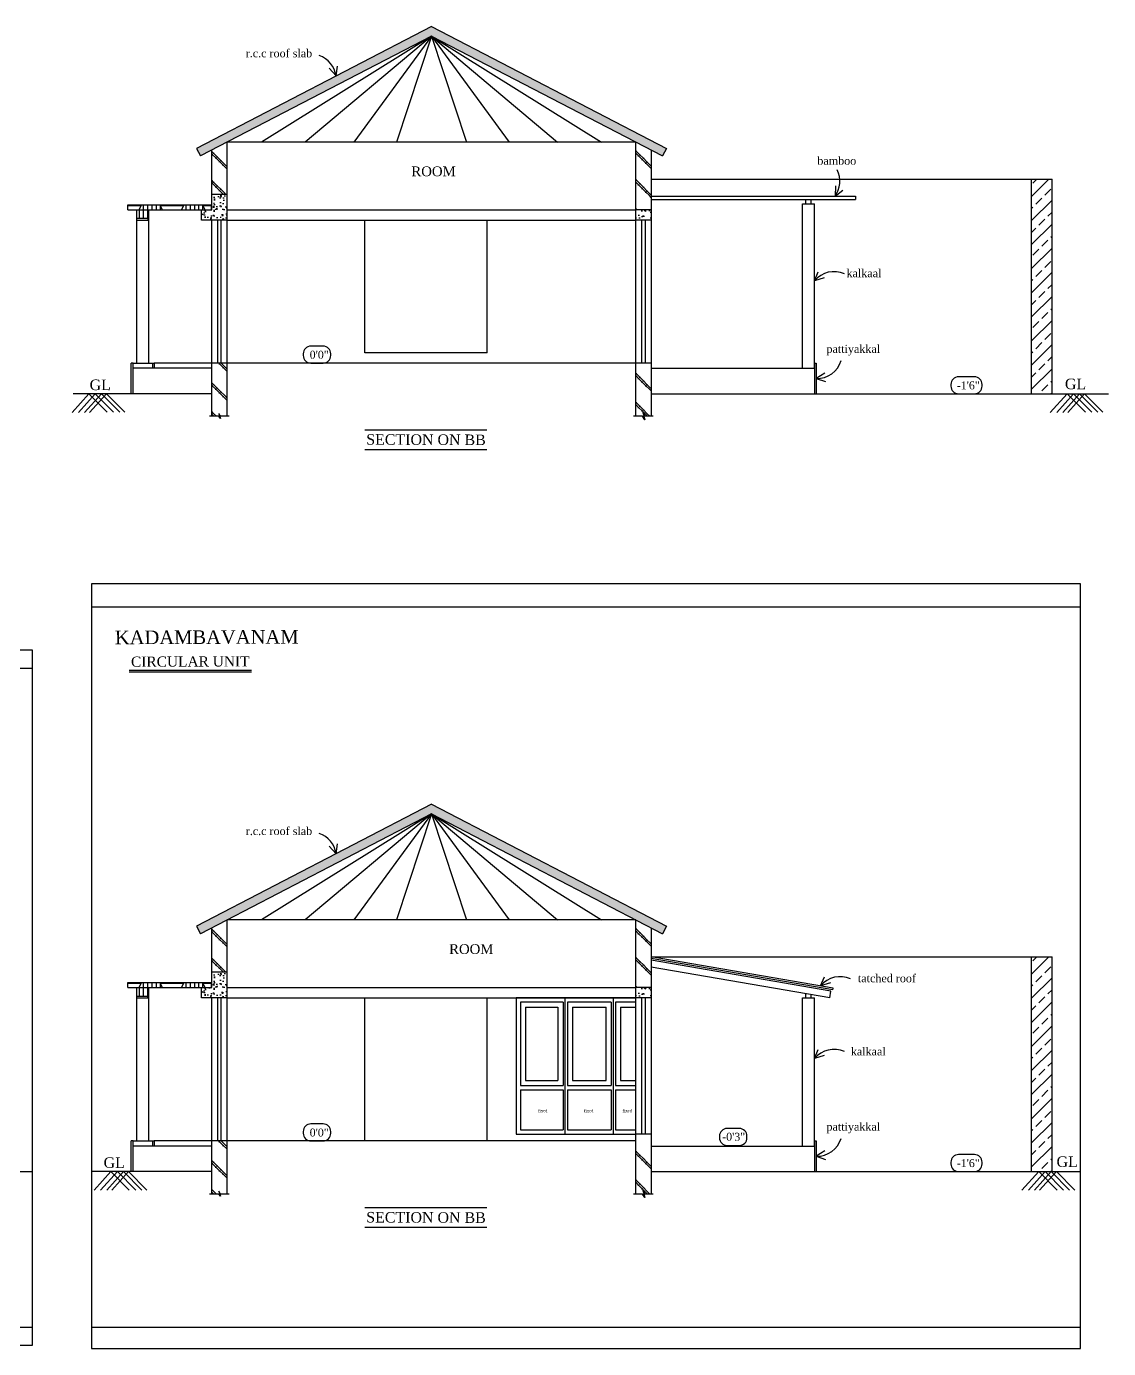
# Model space of a CAD drawing. Extents: x -87 to 3795, y -1857 to 1499.
# Drawn here: x 3102 to 3737, y 675 to 1451 of the extents above; entities that cross this region are included whole.
import ezdxf
from ezdxf.enums import TextEntityAlignment as Align

# ---------------------------------------------------------------- set-up
doc = ezdxf.new("R2010")
doc.units = 0
doc.header["$LTSCALE"] = 20
doc.header["$MEASUREMENT"] = 0
doc.layers.get('0').update_dxf_attribs({"linetype": 'CONTINUOUS'})
for name, color, linetype in [('border', 230, 'CONTINUOUS'), ('DETTEXT', 7, 'CONTINUOUS'), ('DOOR', 1, 'CONTINUOUS'), ('FRAME', 2, 'CONTINUOUS'), ('glass', 4, 'CONTINUOUS'), ('HATCH', 8, 'CONTINUOUS'), ('levels', 2, 'CONTINUOUS'), ('pergola', 7, 'CONTINUOUS'), ('SHUTTER', 7, 'CONTINUOUS'), ('text', 2, 'CONTINUOUS'), ('TEXTS', 2, 'CONTINUOUS'), ('wall', 13, 'CONTINUOUS')]:
    doc.layers.add(name, color=color, linetype=linetype)
doc.layers.add('correct', color=230, linetype='CONTINUOUS', plot=False)
doc.styles.add('STYLE1', font='times_2.ttf')
doc.styles.add('style5', font='times_2.ttf')
pattern_1 = [(135, (99372.579, 71477.108), (8.4852814, 8.4852814), [3, 0]), (135, (99373.286, 71477.815), (8.4852814, 8.4852814), [3, 0])]
pattern_2 = [(45, (17135.478, 8494.882), (-8.485281, 8.485281), [3, 0]), (45, (17134.771, 8495.589), (-8.485281, 8.485281), [3, 0])]
pattern_3 = [(135, (99372.579, 71933.629), (8.4852814, 8.4852814), [3, 0]), (135, (99373.286, 71934.336), (8.4852814, 8.4852814), [3, 0])]
pattern_4 = [(45, (17135.478, 8951.403), (-8.485281, 8.485281), [3, 0]), (45, (17134.771, 8952.11), (-8.485281, 8.485281), [3, 0])]

msp = doc.modelspace()

# ---------------------------------------------------------------- hatches: boundary and pattern name
at = {"layer": 'HATCH'}
h = msp.add_hatch(dxfattribs=at)
h.set_pattern_fill('AR-CONC', color=8, style=0)
h.set_pattern_definition([(130, (99544.937, 73675.377), (-7.17260183, -0.62752135), [0.75, -8.25]), (185, (99544.937, 73675.377), (1.38751334, 7.52192134), [0.6, -6.6]), (79.5486, (99544.339, 73675.325), (-5.7850938, 6.89439542), [0.6374019, -7.0114211]), (133.8158, (99544.937, 73677.377), (-10.6724105, -1.65519014), [1.125, -12.375]), (83.3644, (99544.047, 73677.239), (-9.3466271, 9.7411787), [0.9561029, -10.51713]), (188.8158, (99544.937, 73677.377), (-9.3466195, 9.741186), [0.9, -9.9]), (159, (99543.937, 73676.877), (-5.96907052, -4.0261889), [0.75, -8.25]), (214, (99543.937, 73676.877), (-2.4331533, 7.25150045), [0.6, -6.6]), (108.5486, (99543.439, 73676.5416), (-8.4022263, 3.22530497), [0.6374019, -7.0114211]), (142.5, (99544.9368, 73675.377), (-0.121598553, 3.32893854), [0, -6.52, 0, -6.7, 0, -6.625]), (172.5, (99544.9368, 73675.377), (-2.63069537, 3.94411712), [0, -3.82, 0, -6.37, 0, -2.525]), (212.5, (99547.1668, 73675.377), (-5.33822436, -0.22554872), [0, -2.5, 0, -7.8, 0, -10.35]), (222.5, (99548.1668, 73675.377), (-5.8318617, 1.00104982), [0, -3.25, 0, -5.18, 0, -7.35])])
h.paths.add_polyline_path([(3281.27, 1421.2), (3280.23, 1420.66), (3279.43, 1420.25), (3234.77, 1397.09), (3201.68, 1379.93), (3203.98, 1375.49), (3269.74, 1409.59), (3339.68, 1445.86), (3378.39, 1425.79), (3406.56, 1411.18), (3475.38, 1375.49), (3477.68, 1379.93), (3409.47, 1415.3), (3381.12, 1430), (3339.68, 1451.49)])
h = msp.add_hatch(dxfattribs=at)
h.set_pattern_fill('BRICK HATCH', color=8, angle=45, style=0)
h.set_pattern_definition(pattern_3)
h.paths.add_polyline_path([(3210.68, 1352.86), (3219.68, 1352.86), (3219.68, 1383.63), (3210.68, 1378.97)])
h = msp.add_hatch(dxfattribs=at)
h.set_pattern_fill('BRICK HATCH', color=8, angle=45, style=0)
h.set_pattern_definition([(135, (99372.579, 71979.403), (8.4852814, 8.4852814), [3, 0]), (135, (99373.286, 71980.11), (8.4852814, 8.4852814), [3, 0])])
h.paths.add_polyline_path([(3459.68, 1343.86), (3468.68, 1343.86), (3468.68, 1378.97), (3459.68, 1383.63)])
h = msp.add_hatch(dxfattribs=at)
h.set_pattern_fill('ANSI33', color=256, scale=40, style=0)
h.set_pattern_definition([(45, (-94255.503, 73675.377), (-7.0710678, 7.0710678), []), (45, (-94248.432, 73675.377), (-7.0710678, 7.0710678), [5, -2.5])])
h.paths.add_polyline_path([(3704.18, 1361.86), (3692.18, 1361.86), (3692.18, 1235.86), (3704.18, 1235.86)])
h = msp.add_hatch(dxfattribs=at)
h.set_pattern_fill('AR-CONC', color=8, style=0)
h.set_pattern_definition([(50, (-93517.104, 73675.377), (7.17260183, -0.62752135), [0.75, -8.25]), (355, (-93517.104, 73675.377), (-1.38751334, 7.52192134), [0.6, -6.6]), (100.4514, (-93516.506, 73675.325), (5.7850938, 6.89439542), [0.6374019, -7.0114211]), (46.1842, (-93517.104, 73677.377), (10.6724105, -1.65519014), [1.125, -12.375]), (96.6356, (-93516.215, 73677.239), (9.3466271, 9.7411787), [0.9561029, -10.51713]), (351.1842, (-93517.104, 73677.377), (9.3466195, 9.741186), [0.9, -9.9]), (21, (-93516.104, 73676.877), (5.96907052, -4.0261889), [0.75, -8.25]), (326, (-93516.104, 73676.877), (2.4331533, 7.25150045), [0.6, -6.6]), (71.4514, (-93515.6066, 73676.5416), (8.4022263, 3.22530497), [0.6374019, -7.0114211]), (37.5, (-93517.104, 73675.377), (0.121598553, 3.32893854), [0, -6.52, 0, -6.7, 0, -6.625]), (7.5, (-93517.104, 73675.377), (2.63069537, 3.94411712), [0, -3.82, 0, -6.37, 0, -2.525]), (327.5, (-93519.334, 73675.377), (5.33822436, -0.22554872), [0, -2.5, 0, -7.8, 0, -10.35]), (317.5, (-93520.334, 73675.377), (5.8318617, 1.00104982), [0, -3.25, 0, -5.18, 0, -7.35])])
h.paths.add_polyline_path([(3219.68, 1352.86), (3210.68, 1352.86), (3210.68, 1343.86), (3204.68, 1343.86), (3204.68, 1337.86), (3210.68, 1337.86), (3219.68, 1337.86)])
h = msp.add_hatch(dxfattribs=at)
h.set_pattern_fill('STONE01', color=256, scale=5, style=0)
h.set_pattern_definition([(270, (17102.978, 8976.403), (25, -5e-15), [12.5, -12.5]), (270, (17100.478, 8976.403), (25, -5e-15), [12.5, -12.5]), (270, (17097.978, 8976.403), (25, -5e-15), [12.5, -12.5]), (0, (17090.478, 8973.903), (0, 25), [5, -20]), (0, (17090.478, 8971.403), (0, 25), [3.75, -21.25]), (0, (17090.478, 8968.903), (0, 25), [2.5, -22.5]), (0, (17090.478, 8966.403), (0, 25), [1.25, -23.75]), (0, (17104.228, 8973.903), (0, 25), [11.25, -13.75]), (0, (17105.478, 8971.403), (0, 25), [10, -15]), (0, (17106.728, 8968.903), (0, 25), [8.75, -16.25]), (0, (17107.978, 8966.403), (0, 25), [7.5, -17.5]), (116.56505, (17134.228, 8963.903), (5e-07, 25.000023), [13.9754, -41.92625]), (116.56505, (17109.228, 8963.903), (5e-07, 25.000023), [13.9754, -41.92625]), (63.43495, (17115.478, 8963.903), (-5e-07, 25.000023), [13.9754, -41.92625]), (63.43495, (17090.478, 8963.903), (-5e-07, 25.000023), [13.9754, -41.92625]), (270, (17095.478, 8973.903), (25, -5e-15), [12.5, -12.5]), (270, (17092.978, 8968.903), (25, -5e-15), [12.5, -12.5]), (90, (17105.478, 8958.903), (-25, 2e-15), [12.5, -12.5]), (90, (17107.978, 8953.903), (-25, 2e-15), [12.5, -12.5]), (90, (17110.478, 8951.403), (-25, 2e-15), [12.5, -12.5]), (90, (17112.978, 8951.403), (-25, 2e-15), [12.5, -12.5]), (90, (17115.478, 8951.403), (-25, 2e-15), [12.5, -12.5]), (180, (17115.478, 8976.403), (-3e-15, -25), []), (0, (17091.728, 8953.903), (0, 25), [16.25, -8.75]), (180, (17106.728, 8956.403), (3e-15, 25), [13.75, -11.25]), (0, (17094.228, 8958.903), (0, 25), [11.25, -13.75]), (0, (17095.478, 8961.403), (0, 25), [8.75, -16.25]), (116.56505, (17134.228, 8951.403), (5e-07, 25.000023), [13.9754, -41.92625]), (116.56505, (17109.228, 8951.403), (5e-07, 25.000023), [13.9754, -41.92625]), (63.43495, (17115.478, 8951.403), (-5e-07, 25.000023), [13.9754, -41.92625]), (63.43495, (17090.478, 8951.403), (-5e-07, 25.000023), [13.9754, -41.92625]), (0, (17090.478, 8963.903), (0, 25), []), (0, (17096.728, 8963.903), (0, 25), [6.25, -18.75])])
h.paths.add_polyline_path([(3161.43, 1346.86), (3161.43, 1343.86), (3210.48, 1343.86), (3210.48, 1346.86)])
h = msp.add_hatch(dxfattribs=at)
h.set_pattern_fill('STONE01', color=256, scale=5, style=0)
h.set_pattern_definition([(270, (17147.978, 8976.403), (25, -5e-15), [12.5, -12.5]), (270, (17145.478, 8976.403), (25, -5e-15), [12.5, -12.5]), (270, (17142.978, 8976.403), (25, -5e-15), [12.5, -12.5]), (0, (17135.478, 8973.903), (0, 25), [5, -20]), (0, (17135.478, 8971.403), (0, 25), [3.75, -21.25]), (0, (17135.478, 8968.903), (0, 25), [2.5, -22.5]), (0, (17135.478, 8966.403), (0, 25), [1.25, -23.75]), (0, (17149.228, 8973.903), (0, 25), [11.25, -13.75]), (0, (17150.478, 8971.403), (0, 25), [10, -15]), (0, (17151.728, 8968.903), (0, 25), [8.75, -16.25]), (0, (17152.978, 8966.403), (0, 25), [7.5, -17.5]), (116.56505, (17179.228, 8963.903), (5e-07, 25.000023), [13.9754, -41.92625]), (116.56505, (17154.228, 8963.903), (5e-07, 25.000023), [13.9754, -41.92625]), (63.43495, (17160.478, 8963.903), (-5e-07, 25.000023), [13.9754, -41.92625]), (63.43495, (17135.478, 8963.903), (-5e-07, 25.000023), [13.9754, -41.92625]), (270, (17140.478, 8973.903), (25, -5e-15), [12.5, -12.5]), (270, (17137.978, 8968.903), (25, -5e-15), [12.5, -12.5]), (90, (17150.478, 8958.903), (-25, 2e-15), [12.5, -12.5]), (90, (17152.978, 8953.903), (-25, 2e-15), [12.5, -12.5]), (90, (17155.478, 8951.403), (-25, 2e-15), [12.5, -12.5]), (90, (17157.978, 8951.403), (-25, 2e-15), [12.5, -12.5]), (90, (17160.478, 8951.403), (-25, 2e-15), [12.5, -12.5]), (180, (17160.478, 8976.403), (-3e-15, -25), []), (0, (17136.728, 8953.903), (0, 25), [16.25, -8.75]), (180, (17151.728, 8956.403), (3e-15, 25), [13.75, -11.25]), (0, (17139.228, 8958.903), (0, 25), [11.25, -13.75]), (0, (17140.478, 8961.403), (0, 25), [8.75, -16.25]), (116.56505, (17179.228, 8951.403), (5e-07, 25.000023), [13.9754, -41.92625]), (116.56505, (17154.228, 8951.403), (5e-07, 25.000023), [13.9754, -41.92625]), (63.43495, (17160.478, 8951.403), (-5e-07, 25.000023), [13.9754, -41.92625]), (63.43495, (17135.478, 8951.403), (-5e-07, 25.000023), [13.9754, -41.92625]), (0, (17135.478, 8963.903), (0, 25), []), (0, (17141.728, 8963.903), (0, 25), [6.25, -18.75])])
h.paths.add_polyline_path([(3166.68, 1337.86), (3173.68, 1337.86), (3173.68, 1343.86), (3166.68, 1343.86)])
h = msp.add_hatch(dxfattribs=at)
h.set_pattern_fill('BRICK HATCH', color=256, angle=45, style=0)
h.set_pattern_definition(pattern_4)
h.paths.add_polyline_path([(3173.68, 1343.86), (3167.68, 1343.86), (3167.68, 1337.86), (3173.68, 1337.86)])
h = msp.add_hatch(dxfattribs=at)
h.set_pattern_fill('BRICK HATCH', color=256, angle=45, style=0)
h.set_pattern_definition(pattern_4)
h.paths.add_polyline_path([(3173.68, 1337.86), (3173.68, 1343.86), (3167.68, 1343.86), (3167.68, 1337.86)])
h = msp.add_hatch(dxfattribs=at)
h.set_pattern_fill('BRICK HATCH', color=256, angle=45, style=0)
h.set_pattern_definition(pattern_4)
h.paths.add_polyline_path([(3173.68, 1337.86), (3173.68, 1343.86), (3167.68, 1343.86), (3167.68, 1337.86)])
h = msp.add_hatch(dxfattribs=at)
h.set_pattern_fill('AR-CONC', color=256, style=0)
h.set_pattern_definition([(130, (24760.718, 5922.7723), (-7.1726018, -0.6275213), [0.75, -8.25]), (185, (24760.718, 5922.772), (1.3875133, 7.5219213), [0.6, -6.6]), (79.5486, (24760.1204, 5922.72), (-5.7850938, 6.8943954), [0.637402, -7.011421]), (133.8158, (24760.718, 5924.772), (-10.6724105, -1.65519), [1.125, -12.375]), (83.3644, (24759.829, 5924.634), (-9.346627, 9.7411787), [0.956103, -10.51713]), (188.8158, (24760.718, 5924.772), (-9.3466195, 9.741186), [0.9, -9.9]), (159, (24759.718, 5924.2723), (-5.9690705, -4.0261889), [0.75, -8.25]), (214, (24759.718, 5924.272), (-2.4331533, 7.2515005), [0.6, -6.6]), (108.5486, (24759.221, 5923.937), (-8.4022263, 3.225305), [0.637402, -7.011421]), (142.5, (24760.718, 5922.7723), (-0.12159855, 3.32893854), [0, -6.52, 0, -6.7, 0, -6.625]), (172.5, (24760.718, 5922.7723), (-2.6306954, 3.9441171), [0, -3.82, 0, -6.37, 0, -2.525]), (212.5, (24762.948, 5922.7723), (-5.33822436, -0.22554872), [0, -2.5, 0, -7.8, 0, -10.35]), (222.5, (24763.948, 5922.7723), (-5.8318617, 1.0010498), [0, -3.25, 0, -5.18, 0, -7.35])])
h.paths.add_polyline_path([(3459.68, 1343.86), (3468.68, 1343.86), (3468.68, 1337.86), (3459.68, 1337.86)])
h = msp.add_hatch(dxfattribs=at)
h.set_pattern_fill('BRICK HATCH', color=8, angle=45, style=0)
h.set_pattern_definition(pattern_3)
h.paths.add_polyline_path([(3219.68, 1253.86), (3210.68, 1253.86), (3210.68, 1222.69), (3214.86, 1222.69), (3215.35, 1222.69), (3214.85, 1224.29), (3215.81, 1222.7), (3219.68, 1222.7)])
h = msp.add_hatch(dxfattribs=at)
h.set_pattern_fill('BRICK HATCH', color=8, angle=45, style=0)
h.set_pattern_definition(pattern_3)
h.paths.add_polyline_path([(3468.68, 1253.86), (3459.68, 1253.86), (3459.68, 1222.69), (3463.72, 1222.69), (3464.99, 1220.65), (3463.85, 1224.99), (3465.15, 1222.7), (3468.68, 1222.7)])
h = msp.add_hatch(dxfattribs=at)
h.set_pattern_fill('AR-CONC', color=8, style=0)
h.set_pattern_definition([(130, (99544.937, 73218.856), (-7.17260183, -0.62752135), [0.75, -8.25]), (185, (99544.937, 73218.856), (1.38751334, 7.52192134), [0.6, -6.6]), (79.5486, (99544.339, 73218.804), (-5.7850938, 6.89439542), [0.6374019, -7.0114211]), (133.8158, (99544.937, 73220.856), (-10.6724105, -1.65519014), [1.125, -12.375]), (83.3644, (99544.047, 73220.718), (-9.3466271, 9.7411787), [0.9561029, -10.51713]), (188.8158, (99544.937, 73220.856), (-9.3466195, 9.741186), [0.9, -9.9]), (159, (99543.937, 73220.356), (-5.96907052, -4.0261889), [0.75, -8.25]), (214, (99543.937, 73220.356), (-2.4331533, 7.25150045), [0.6, -6.6]), (108.5486, (99543.439, 73220.0206), (-8.4022263, 3.22530497), [0.6374019, -7.0114211]), (142.5, (99544.9368, 73218.856), (-0.121598553, 3.32893854), [0, -6.52, 0, -6.7, 0, -6.625]), (172.5, (99544.9368, 73218.856), (-2.63069537, 3.94411712), [0, -3.82, 0, -6.37, 0, -2.525]), (212.5, (99547.1668, 73218.856), (-5.33822436, -0.22554872), [0, -2.5, 0, -7.8, 0, -10.35]), (222.5, (99548.1668, 73218.856), (-5.8318617, 1.00104982), [0, -3.25, 0, -5.18, 0, -7.35])])
h.paths.add_polyline_path([(3281.27, 964.68), (3280.23, 964.14), (3279.43, 963.73), (3234.77, 940.57), (3201.68, 923.41), (3203.98, 918.97), (3269.74, 953.07), (3339.68, 989.34), (3378.39, 969.27), (3406.56, 954.66), (3475.38, 918.97), (3477.68, 923.41), (3409.47, 958.78), (3381.12, 973.48), (3339.68, 994.97)])
h = msp.add_hatch(dxfattribs=at)
h.set_pattern_fill('BRICK HATCH', color=8, angle=45, style=0)
h.set_pattern_definition(pattern_1)
h.paths.add_polyline_path([(3210.68, 896.34), (3219.68, 896.34), (3219.68, 927.11), (3210.68, 922.44)])
h = msp.add_hatch(dxfattribs=at)
h.set_pattern_fill('BRICK HATCH', color=8, angle=45, style=0)
h.set_pattern_definition([(135, (99372.579, 71522.882), (8.4852814, 8.4852814), [3, 0]), (135, (99373.286, 71523.589), (8.4852814, 8.4852814), [3, 0])])
h.paths.add_polyline_path([(3459.68, 887.34), (3468.68, 887.34), (3468.68, 922.44), (3459.68, 927.11)])
h = msp.add_hatch(dxfattribs=at)
h.set_pattern_fill('ANSI33', color=256, scale=40, style=0)
h.set_pattern_definition([(45, (-94255.503, 73218.856), (-7.0710678, 7.0710678), []), (45, (-94248.432, 73218.856), (-7.0710678, 7.0710678), [5, -2.5])])
h.paths.add_polyline_path([(3704.18, 905.34), (3692.18, 905.34), (3692.18, 779.34), (3704.18, 779.34)])
h = msp.add_hatch(dxfattribs=at)
h.set_pattern_fill('AR-CONC', color=8, style=0)
h.set_pattern_definition([(50, (-93517.104, 73218.856), (7.17260183, -0.62752135), [0.75, -8.25]), (355, (-93517.104, 73218.856), (-1.38751334, 7.52192134), [0.6, -6.6]), (100.4514, (-93516.506, 73218.804), (5.7850938, 6.89439542), [0.6374019, -7.0114211]), (46.1842, (-93517.104, 73220.856), (10.6724105, -1.65519014), [1.125, -12.375]), (96.6356, (-93516.215, 73220.718), (9.3466271, 9.7411787), [0.9561029, -10.51713]), (351.1842, (-93517.104, 73220.856), (9.3466195, 9.741186), [0.9, -9.9]), (21, (-93516.104, 73220.356), (5.96907052, -4.0261889), [0.75, -8.25]), (326, (-93516.104, 73220.356), (2.4331533, 7.25150045), [0.6, -6.6]), (71.4514, (-93515.6066, 73220.0206), (8.4022263, 3.22530497), [0.6374019, -7.0114211]), (37.5, (-93517.104, 73218.856), (0.121598553, 3.32893854), [0, -6.52, 0, -6.7, 0, -6.625]), (7.5, (-93517.104, 73218.856), (2.63069537, 3.94411712), [0, -3.82, 0, -6.37, 0, -2.525]), (327.5, (-93519.334, 73218.856), (5.33822436, -0.22554872), [0, -2.5, 0, -7.8, 0, -10.35]), (317.5, (-93520.334, 73218.856), (5.8318617, 1.00104982), [0, -3.25, 0, -5.18, 0, -7.35])])
h.paths.add_polyline_path([(3219.68, 896.34), (3210.68, 896.34), (3210.68, 887.34), (3204.68, 887.34), (3204.68, 881.34), (3210.68, 881.34), (3219.68, 881.34)])
h = msp.add_hatch(dxfattribs=at)
h.set_pattern_fill('STONE01', color=256, scale=5, style=0)
h.set_pattern_definition([(270, (17102.978, 8519.882), (25, -5e-15), [12.5, -12.5]), (270, (17100.478, 8519.882), (25, -5e-15), [12.5, -12.5]), (270, (17097.978, 8519.882), (25, -5e-15), [12.5, -12.5]), (0, (17090.478, 8517.382), (0, 25), [5, -20]), (0, (17090.478, 8514.882), (0, 25), [3.75, -21.25]), (0, (17090.478, 8512.382), (0, 25), [2.5, -22.5]), (0, (17090.478, 8509.882), (0, 25), [1.25, -23.75]), (0, (17104.228, 8517.382), (0, 25), [11.25, -13.75]), (0, (17105.478, 8514.882), (0, 25), [10, -15]), (0, (17106.728, 8512.382), (0, 25), [8.75, -16.25]), (0, (17107.978, 8509.882), (0, 25), [7.5, -17.5]), (116.56505, (17134.228, 8507.382), (5e-07, 25.000023), [13.9754, -41.92625]), (116.56505, (17109.228, 8507.382), (5e-07, 25.000023), [13.9754, -41.92625]), (63.43495, (17115.478, 8507.382), (-5e-07, 25.000023), [13.9754, -41.92625]), (63.43495, (17090.478, 8507.382), (-5e-07, 25.000023), [13.9754, -41.92625]), (270, (17095.478, 8517.382), (25, -5e-15), [12.5, -12.5]), (270, (17092.978, 8512.382), (25, -5e-15), [12.5, -12.5]), (90, (17105.478, 8502.382), (-25, 2e-15), [12.5, -12.5]), (90, (17107.978, 8497.382), (-25, 2e-15), [12.5, -12.5]), (90, (17110.478, 8494.882), (-25, 2e-15), [12.5, -12.5]), (90, (17112.978, 8494.882), (-25, 2e-15), [12.5, -12.5]), (90, (17115.478, 8494.882), (-25, 2e-15), [12.5, -12.5]), (180, (17115.478, 8519.882), (-3e-15, -25), []), (0, (17091.728, 8497.382), (0, 25), [16.25, -8.75]), (180, (17106.728, 8499.882), (3e-15, 25), [13.75, -11.25]), (0, (17094.228, 8502.382), (0, 25), [11.25, -13.75]), (0, (17095.478, 8504.882), (0, 25), [8.75, -16.25]), (116.56505, (17134.228, 8494.882), (5e-07, 25.000023), [13.9754, -41.92625]), (116.56505, (17109.228, 8494.882), (5e-07, 25.000023), [13.9754, -41.92625]), (63.43495, (17115.478, 8494.882), (-5e-07, 25.000023), [13.9754, -41.92625]), (63.43495, (17090.478, 8494.882), (-5e-07, 25.000023), [13.9754, -41.92625]), (0, (17090.478, 8507.382), (0, 25), []), (0, (17096.728, 8507.382), (0, 25), [6.25, -18.75])])
h.paths.add_polyline_path([(3161.43, 890.34), (3161.43, 887.34), (3210.48, 887.34), (3210.48, 890.34)])
h = msp.add_hatch(dxfattribs=at)
h.set_pattern_fill('STONE01', color=256, scale=5, style=0)
h.set_pattern_definition([(270, (17147.978, 8519.882), (25, -5e-15), [12.5, -12.5]), (270, (17145.478, 8519.882), (25, -5e-15), [12.5, -12.5]), (270, (17142.978, 8519.882), (25, -5e-15), [12.5, -12.5]), (0, (17135.478, 8517.382), (0, 25), [5, -20]), (0, (17135.478, 8514.882), (0, 25), [3.75, -21.25]), (0, (17135.478, 8512.382), (0, 25), [2.5, -22.5]), (0, (17135.478, 8509.882), (0, 25), [1.25, -23.75]), (0, (17149.228, 8517.382), (0, 25), [11.25, -13.75]), (0, (17150.478, 8514.882), (0, 25), [10, -15]), (0, (17151.728, 8512.382), (0, 25), [8.75, -16.25]), (0, (17152.978, 8509.882), (0, 25), [7.5, -17.5]), (116.56505, (17179.228, 8507.382), (5e-07, 25.000023), [13.9754, -41.92625]), (116.56505, (17154.228, 8507.382), (5e-07, 25.000023), [13.9754, -41.92625]), (63.43495, (17160.478, 8507.382), (-5e-07, 25.000023), [13.9754, -41.92625]), (63.43495, (17135.478, 8507.382), (-5e-07, 25.000023), [13.9754, -41.92625]), (270, (17140.478, 8517.382), (25, -5e-15), [12.5, -12.5]), (270, (17137.978, 8512.382), (25, -5e-15), [12.5, -12.5]), (90, (17150.478, 8502.382), (-25, 2e-15), [12.5, -12.5]), (90, (17152.978, 8497.382), (-25, 2e-15), [12.5, -12.5]), (90, (17155.478, 8494.882), (-25, 2e-15), [12.5, -12.5]), (90, (17157.978, 8494.882), (-25, 2e-15), [12.5, -12.5]), (90, (17160.478, 8494.882), (-25, 2e-15), [12.5, -12.5]), (180, (17160.478, 8519.882), (-3e-15, -25), []), (0, (17136.728, 8497.382), (0, 25), [16.25, -8.75]), (180, (17151.728, 8499.882), (3e-15, 25), [13.75, -11.25]), (0, (17139.228, 8502.382), (0, 25), [11.25, -13.75]), (0, (17140.478, 8504.882), (0, 25), [8.75, -16.25]), (116.56505, (17179.228, 8494.882), (5e-07, 25.000023), [13.9754, -41.92625]), (116.56505, (17154.228, 8494.882), (5e-07, 25.000023), [13.9754, -41.92625]), (63.43495, (17160.478, 8494.882), (-5e-07, 25.000023), [13.9754, -41.92625]), (63.43495, (17135.478, 8494.882), (-5e-07, 25.000023), [13.9754, -41.92625]), (0, (17135.478, 8507.382), (0, 25), []), (0, (17141.728, 8507.382), (0, 25), [6.25, -18.75])])
h.paths.add_polyline_path([(3166.68, 881.34), (3173.68, 881.34), (3173.68, 887.34), (3166.68, 887.34)])
h = msp.add_hatch(dxfattribs=at)
h.set_pattern_fill('BRICK HATCH', color=256, angle=45, style=0)
h.set_pattern_definition(pattern_2)
h.paths.add_polyline_path([(3173.68, 887.34), (3167.68, 887.34), (3167.68, 881.34), (3173.68, 881.34)])
h = msp.add_hatch(dxfattribs=at)
h.set_pattern_fill('BRICK HATCH', color=256, angle=45, style=0)
h.set_pattern_definition(pattern_2)
h.paths.add_polyline_path([(3173.68, 881.34), (3173.68, 887.34), (3167.68, 887.34), (3167.68, 881.34)])
h = msp.add_hatch(dxfattribs=at)
h.set_pattern_fill('BRICK HATCH', color=256, angle=45, style=0)
h.set_pattern_definition(pattern_2)
h.paths.add_polyline_path([(3173.68, 881.34), (3173.68, 887.34), (3167.68, 887.34), (3167.68, 881.34)])
h = msp.add_hatch(dxfattribs=at)
h.set_pattern_fill('AR-CONC', color=256, style=0)
h.set_pattern_definition([(130, (24760.718, 5466.251), (-7.1726018, -0.6275213), [0.75, -8.25]), (185, (24760.718, 5466.251), (1.3875133, 7.5219213), [0.6, -6.6]), (79.5486, (24760.1204, 5466.199), (-5.7850938, 6.8943954), [0.637402, -7.011421]), (133.8158, (24760.718, 5468.251), (-10.6724105, -1.65519), [1.125, -12.375]), (83.3644, (24759.829, 5468.113), (-9.346627, 9.7411787), [0.956103, -10.51713]), (188.8158, (24760.718, 5468.251), (-9.3466195, 9.741186), [0.9, -9.9]), (159, (24759.718, 5467.751), (-5.9690705, -4.0261889), [0.75, -8.25]), (214, (24759.718, 5467.751), (-2.4331533, 7.2515005), [0.6, -6.6]), (108.5486, (24759.221, 5467.416), (-8.4022263, 3.225305), [0.637402, -7.011421]), (142.5, (24760.718, 5466.2513), (-0.12159855, 3.32893854), [0, -6.52, 0, -6.7, 0, -6.625]), (172.5, (24760.718, 5466.2513), (-2.6306954, 3.9441171), [0, -3.82, 0, -6.37, 0, -2.525]), (212.5, (24762.948, 5466.2513), (-5.33822436, -0.22554872), [0, -2.5, 0, -7.8, 0, -10.35]), (222.5, (24763.948, 5466.2513), (-5.8318617, 1.0010498), [0, -3.25, 0, -5.18, 0, -7.35])])
h.paths.add_polyline_path([(3459.68, 887.34), (3468.68, 887.34), (3468.68, 881.34), (3459.68, 881.34)])
h = msp.add_hatch(dxfattribs=at)
h.set_pattern_fill('BRICK HATCH', color=8, angle=45, style=0)
h.set_pattern_definition(pattern_1)
h.paths.add_polyline_path([(3219.68, 797.34), (3210.68, 797.34), (3210.68, 766.17), (3214.86, 766.17), (3215.35, 766.17), (3214.85, 767.77), (3215.81, 766.18), (3219.68, 766.18)])
h = msp.add_hatch(dxfattribs=at)
h.set_pattern_fill('BRICK HATCH', color=8, angle=45, style=0)
h.set_pattern_definition(pattern_1)
h.paths.add_polyline_path([(3468.68, 797.34), (3459.68, 797.34), (3459.68, 766.17), (3463.72, 766.17), (3464.99, 764.13), (3463.85, 768.47), (3465.15, 766.18), (3468.68, 766.18)])

# ---------------------------------------------------------------- linework, layer by layer
at = {"color": 8}
for p, q in [((3339.68, 1445.86), (3239.85, 1383.63)), ((3339.68, 1445.86), (3265.53, 1383.63)), ((3339.68, 1445.86), (3294.05, 1383.63)), ((3339.68, 1445.86), (3319.15, 1383.63)), ((3339.68, 1445.86), (3439.51, 1383.63)), ((3339.68, 1445.86), (3413.83, 1383.63)), ((3339.68, 1445.86), (3385.31, 1383.63)), ((3339.68, 1445.86), (3360.21, 1383.63)), ((3339.68, 989.34), (3239.85, 927.11)), ((3339.68, 989.34), (3265.53, 927.11)), ((3339.68, 989.34), (3294.05, 927.11)), ((3339.68, 989.34), (3319.15, 927.11)), ((3339.68, 989.34), (3439.51, 927.11)), ((3339.68, 989.34), (3413.83, 927.11)), ((3339.68, 989.34), (3385.31, 927.11)), ((3339.68, 989.34), (3360.21, 927.11))]:
    msp.add_line(p, q, dxfattribs=at)
for p, q in [((3459.68, 1383.63), (3219.68, 1383.63)), ((3468.68, 1361.86), (3692.18, 1361.86)), ((3161.43, 1343.86), (3161.43, 1346.86)), ((3161.43, 1346.86), (3210.48, 1346.86)), ((3161.43, 1343.86), (3210.48, 1343.86)), ((3166.68, 1253.86), (3166.68, 1343.86)), ((3173.68, 1253.86), (3173.68, 1343.86)), ((3210.48, 1343.86), (3210.48, 1346.86)), ((3219.68, 1343.86), (3459.68, 1343.86)), ((3557.68, 1250.86), (3557.68, 1347.46)), ((3557.68, 1347.46), (3564.68, 1347.46)), ((3559.68, 1347.46), (3559.68, 1349.86)), ((3562.68, 1347.46), (3562.68, 1349.86)), ((3564.68, 1250.86), (3564.68, 1347.46)), ((3166.68, 1337.86), (3173.68, 1337.86)), ((3219.68, 1337.86), (3459.68, 1337.86)), ((3300.68, 1259.86), (3300.68, 1337.86)), ((3372.5, 1259.86), (3372.5, 1337.86)), ((3459.68, 1253.86), (3459.68, 1337.86)), ((3468.68, 1337.86), (3468.68, 1253.86)), ((3372.5, 1259.86), (3300.68, 1259.86)), ((3163.43, 1235.86), (3163.43, 1253.86)), ((3164.43, 1253.86), (3163.43, 1253.86)), ((3164.43, 1235.86), (3164.43, 1253.86)), ((3164.43, 1253.86), (3176.93, 1253.86)), ((3210.68, 1250.86), (3164.43, 1250.86)), ((3175.93, 1253.86), (3175.93, 1250.86)), ((3210.68, 1253.86), (3176.93, 1253.86)), ((3176.93, 1253.86), (3176.93, 1250.86)), ((3468.68, 1250.86), (3564.68, 1250.86)), ((3564.68, 1253.86), (3564.68, 1235.86)), ((3564.68, 1253.86), (3565.68, 1253.86)), ((3565.68, 1253.86), (3565.68, 1235.86)), ((3459.68, 927.11), (3219.68, 927.11)), ((3575.68, 887.08), (3468.68, 905.43)), ((3468.68, 905.34), (3692.18, 905.34)), ((3575.51, 886.1), (3468.68, 904.41)), ((3574.36, 885.28), (3468.68, 903.4)), ((3573.68, 881.34), (3468.68, 899.34)), ((3161.43, 887.34), (3161.43, 890.34)), ((3161.43, 890.34), (3210.48, 890.34)), ((3161.43, 887.34), (3210.48, 887.34)), ((3166.68, 797.34), (3166.68, 887.34)), ((3173.68, 797.34), (3173.68, 887.34)), ((3210.48, 887.34), (3210.48, 890.34)), ((3219.68, 887.34), (3459.68, 887.34)), ((3573.68, 881.34), (3574.36, 885.28)), ((3575.51, 886.1), (3575.68, 887.08)), ((3166.68, 881.34), (3173.68, 881.34)), ((3219.68, 881.34), (3459.68, 881.34)), ((3300.68, 797.34), (3300.68, 881.34)), ((3372.5, 797.34), (3372.5, 881.34)), ((3459.68, 801.34), (3459.68, 881.34)), ((3468.68, 881.34), (3468.68, 801.34)), ((3557.68, 794.34), (3557.68, 881.34)), ((3557.68, 881.34), (3564.68, 881.34)), ((3559.68, 881.34), (3559.68, 883.74)), ((3562.68, 881.34), (3562.68, 883.22)), ((3564.68, 794.34), (3564.68, 881.34)), ((3163.43, 779.34), (3163.43, 797.34)), ((3164.43, 797.34), (3163.43, 797.34)), ((3164.43, 779.34), (3164.43, 797.34)), ((3164.43, 797.34), (3176.93, 797.34)), ((3210.68, 794.34), (3164.43, 794.34)), ((3175.93, 797.34), (3175.93, 794.34)), ((3210.68, 797.34), (3176.93, 797.34)), ((3176.93, 797.34), (3176.93, 794.34)), ((3468.68, 794.34), (3564.68, 794.34)), ((3564.68, 797.34), (3564.68, 779.34)), ((3564.68, 797.34), (3565.68, 797.34)), ((3565.68, 797.34), (3565.68, 779.34))]:
    msp.add_line(p, q)
for points in [[(3220.9, 1222.7), (3215.81, 1222.7), (3214.85, 1224.29), (3215.77, 1221.34), (3214.86, 1222.69), (3209.35, 1222.69)], [(3469.9, 1222.7), (3465.15, 1222.7), (3463.85, 1224.99), (3464.99, 1220.65), (3463.72, 1222.69), (3458.35, 1222.69)], [(3469.9, 766.18), (3465.15, 766.18), (3463.85, 768.47), (3464.99, 764.13), (3463.72, 766.17), (3458.35, 766.17)], [(3220.9, 766.18), (3215.81, 766.18), (3214.85, 767.77), (3215.77, 764.82), (3214.86, 766.17), (3209.35, 766.17)]]:
    msp.add_lwpolyline(points)
at = {"layer": 'border', "lineweight": -2}
for p, q in [((3140.05, 1110.84), (3720.85, 1110.84)), ((2577.36, 1074.84), (3105.36, 1074.84)), ((2574.66, 688.03), (3105.36, 688.03)), ((3140.05, 688.03), (3720.85, 688.03))]:
    msp.add_line(p, q, dxfattribs=at)
at = {"layer": 'correct', "color": 3}
for points in [[(3140.05, 1124.26), (3140.05, 675.46), (3720.85, 675.46), (3720.85, 1124.26)], [(2577.36, 1085.43), (2577.36, 677.43), (3105.36, 677.43), (3105.36, 1085.43)]]:
    msp.add_lwpolyline(points, close=True, dxfattribs=at)
at = {"layer": 'DETTEXT'}
for points in [[(3279.68, 1426.96), (3283.7, 1422.46), (3284.55, 1428.22)], [(3577.03, 1357.9), (3576.73, 1351.88), (3581.38, 1355.38)], [(3570.44, 1303.95), (3564.68, 1302.17), (3566.92, 1307.54)], [(3570.81, 1248.02), (3565.68, 1244.86), (3571.2, 1243.01)], [(3279.68, 970.43), (3283.7, 965.94), (3284.55, 971.7)], [(3574.01, 890.13), (3568.25, 888.36), (3570.49, 893.72)], [(3570.44, 847.42), (3564.68, 845.65), (3566.92, 851.02)], [(3570.81, 791.5), (3565.68, 788.34), (3571.2, 786.49)]]:
    msp.add_lwpolyline(points, dxfattribs=at)
for centre, start, end in [((3268.85, 1420.2), 8.67505, 70.65059), ((3564.57, 1360.69), 324.10291, 25.91863), ((3576.23, 1292.56), 66.21985, 140.24074), ((3566.06, 1259.87), 268.54628, 342.56717), ((3268.85, 963.68), 8.67505, 70.65059), ((3579.79, 878.75), 66.21985, 140.24074), ((3576.23, 836.04), 66.21985, 140.24074), ((3566.06, 803.35), 268.54628, 342.56717)]:
    msp.add_arc(centre, 15.02, start, end, dxfattribs=at)
at = {"layer": 'DOOR'}
for p, q in [((3210.68, 1253.86), (3210.68, 1337.86)), ((3214.18, 1253.86), (3214.18, 1337.86)), ((3216.18, 1253.86), (3216.18, 1337.86)), ((3219.68, 1253.86), (3219.68, 1337.86)), ((3210.68, 797.34), (3210.68, 881.34)), ((3214.18, 797.34), (3214.18, 881.34)), ((3216.18, 797.34), (3216.18, 881.34)), ((3219.68, 797.34), (3219.68, 881.34))]:
    msp.add_line(p, q, dxfattribs=at)
at = {"layer": 'FRAME'}
for p, q in [((3459.68, 881.34), (3389.44, 881.34)), ((3389.44, 881.34), (3389.44, 801.34)), ((3417.02, 878.84), (3391.94, 878.84)), ((3391.94, 878.84), (3391.94, 829.84)), ((3417.02, 878.84), (3417.02, 829.84)), ((3419.52, 878.84), (3419.52, 829.84)), ((3445.34, 878.84), (3445.34, 829.84)), ((3459.68, 878.84), (3447.84, 878.84)), ((3447.84, 878.84), (3447.84, 829.84)), ((3391.94, 829.84), (3417.02, 829.84)), ((3391.94, 827.34), (3417.02, 827.34)), ((3391.94, 827.34), (3391.94, 803.84)), ((3417.02, 827.34), (3417.02, 803.84)), ((3419.52, 829.84), (3445.34, 829.84)), ((3419.52, 827.34), (3445.34, 827.34)), ((3419.52, 827.34), (3419.52, 803.84)), ((3445.34, 827.34), (3445.34, 803.84)), ((3447.84, 829.84), (3459.68, 829.84)), ((3447.84, 827.34), (3459.68, 827.34)), ((3447.84, 827.34), (3447.84, 803.84)), ((3389.44, 801.34), (3459.68, 801.34)), ((3391.94, 803.84), (3417.02, 803.84)), ((3419.52, 803.84), (3445.34, 803.84)), ((3447.84, 803.84), (3459.68, 803.84))]:
    msp.add_line(p, q, dxfattribs=at)
at = {"layer": 'FRAME', "color": 7}
for p, q in [((3418.27, 801.34), (3418.27, 881.34)), ((3446.59, 801.34), (3446.59, 881.34))]:
    msp.add_line(p, q, dxfattribs=at)
at = {"layer": 'FRAME'}
msp.add_lwpolyline([(3445.34, 878.84), (3419.52, 878.84)], dxfattribs=at)
at = {"layer": 'glass'}
for p, q in [((3463.18, 1253.86), (3463.18, 1337.86)), ((3465.18, 1337.86), (3465.18, 1253.86)), ((3463.18, 801.34), (3463.18, 881.34)), ((3465.18, 881.34), (3465.18, 801.34))]:
    msp.add_line(p, q, dxfattribs=at)
at = {"layer": 'levels', "color": 7}
for points in [[(3276.07, 1263.85), (3268.9, 1263.85, 0.414214), (3264.4, 1259.35), (3264.4, 1258.36, 0.414214), (3268.9, 1253.86), (3276.07, 1253.86, 0.414214), (3280.57, 1258.36), (3280.57, 1259.35, 0.414214)], [(3658.63, 1245.85), (3649.29, 1245.85, 0.414214), (3644.79, 1241.35), (3644.79, 1240.36, 0.414214), (3649.29, 1235.86), (3658.63, 1235.86, 0.414214), (3663.13, 1240.36), (3663.13, 1241.35, 0.414214)], [(3276.07, 807.33), (3268.9, 807.33, 0.414214), (3264.4, 802.83), (3264.4, 801.84, 0.414214), (3268.9, 797.34), (3276.07, 797.34, 0.414214), (3280.57, 801.84), (3280.57, 802.83, 0.414214)], [(3520.53, 804.67), (3513.36, 804.67, 0.414214), (3508.86, 800.17), (3508.86, 799.18, 0.414214), (3513.36, 794.68), (3520.53, 794.68, 0.414214), (3525.03, 799.18), (3525.03, 800.17, 0.414214)], [(3658.63, 789.33), (3649.29, 789.33, 0.414214), (3644.79, 784.83), (3644.79, 783.84, 0.414214), (3649.29, 779.34), (3658.63, 779.34, 0.414214), (3663.13, 783.84), (3663.13, 784.83, 0.414214)]]:
    msp.add_lwpolyline(points, format="xyb", close=True, dxfattribs=at)
at = {"layer": 'pergola'}
for p, q in [((3468.68, 1351.86), (3588.68, 1351.86)), ((3588.68, 1351.86), (3588.68, 1349.86)), ((3468.68, 1349.86), (3588.68, 1349.86))]:
    msp.add_line(p, q, dxfattribs=at)
at = {"layer": 'SHUTTER'}
for p, q in [((3394.94, 875.84), (3394.94, 832.84)), ((3414.02, 875.84), (3414.02, 832.84)), ((3422.52, 875.84), (3422.52, 832.84)), ((3442.34, 832.84), (3442.34, 875.84)), ((3450.84, 875.84), (3450.84, 832.84))]:
    msp.add_line(p, q, dxfattribs=at)
at = {"layer": 'SHUTTER', "lineweight": -2}
for p, q in [((3394.94, 875.84), (3414.02, 875.84)), ((3422.52, 875.84), (3442.34, 875.84)), ((3450.84, 875.84), (3459.68, 875.84)), ((3394.94, 832.84), (3414.02, 832.84)), ((3422.52, 832.84), (3442.34, 832.84)), ((3450.84, 832.84), (3459.68, 832.84))]:
    msp.add_line(p, q, dxfattribs=at)
at = {"layer": 'TEXTS'}
for p, q in [((3372.18, 1214.59), (3300.51, 1214.59)), ((3372.32, 1203.01), (3300.51, 1203.01)), ((3372.18, 758.06), (3300.51, 758.06)), ((3372.32, 746.48), (3300.51, 746.48))]:
    msp.add_line(p, q, dxfattribs=at)
at = {"layer": 'TEXTS', "color": 7}
for p, q in [((3234.02, 1073.54), (3162.19, 1073.54)), ((3234.02, 1072.4), (3162.19, 1072.4))]:
    msp.add_line(p, q, dxfattribs=at)
at = {"layer": 'wall'}
for p, q in [((3339.68, 1451.49), (3201.68, 1379.93)), ((3339.68, 1451.49), (3477.68, 1379.93)), ((3339.68, 1445.86), (3203.98, 1375.49)), ((3339.68, 1445.86), (3475.38, 1375.49)), ((3219.68, 1337.86), (3219.68, 1383.63)), ((3459.68, 1337.86), (3459.68, 1383.63)), ((3201.68, 1379.93), (3203.98, 1375.49)), ((3210.68, 1343.86), (3210.68, 1378.97)), ((3468.68, 1378.97), (3468.68, 1337.86)), ((3477.68, 1379.93), (3475.38, 1375.49)), ((3692.18, 1361.86), (3704.18, 1361.86)), ((3692.18, 1235.86), (3692.18, 1361.86)), ((3704.18, 1235.86), (3704.18, 1361.86)), ((3219.68, 1352.86), (3210.68, 1352.86)), ((3204.68, 1337.86), (3204.68, 1343.86)), ((3204.68, 1343.86), (3210.68, 1343.86)), ((3468.68, 1343.86), (3459.68, 1343.86)), ((3210.68, 1337.86), (3204.68, 1337.86)), ((3219.68, 1337.86), (3210.68, 1337.86)), ((3468.68, 1337.86), (3459.68, 1337.86)), ((3468.68, 1253.86), (3210.68, 1253.86)), ((3210.68, 1222.7), (3210.68, 1253.86)), ((3219.68, 1222.7), (3219.68, 1253.86)), ((3459.68, 1222.7), (3459.68, 1253.86)), ((3468.68, 1253.86), (3468.68, 1222.7)), ((3210.68, 1235.86), (3129.32, 1235.86)), ((3468.68, 1235.86), (3737.4, 1235.86)), ((3339.68, 994.97), (3201.68, 923.41)), ((3339.68, 994.97), (3477.68, 923.41)), ((3339.68, 989.34), (3203.98, 918.97)), ((3339.68, 989.34), (3475.38, 918.97)), ((3219.68, 881.34), (3219.68, 927.11)), ((3459.68, 881.34), (3459.68, 927.11)), ((3201.68, 923.41), (3203.98, 918.97)), ((3210.68, 887.34), (3210.68, 922.44)), ((3468.68, 922.44), (3468.68, 881.34)), ((3477.68, 923.41), (3475.38, 918.97)), ((3692.18, 905.34), (3704.18, 905.34)), ((3692.18, 779.34), (3692.18, 905.34)), ((3704.18, 779.34), (3704.18, 905.34)), ((3219.68, 896.34), (3210.68, 896.34)), ((3204.68, 881.34), (3204.68, 887.34)), ((3204.68, 887.34), (3210.68, 887.34)), ((3468.68, 887.34), (3459.68, 887.34)), ((3210.68, 881.34), (3204.68, 881.34)), ((3219.68, 881.34), (3210.68, 881.34)), ((3468.68, 881.34), (3459.68, 881.34)), ((3459.68, 766.18), (3459.68, 801.34)), ((3468.68, 801.34), (3459.68, 801.34)), ((3468.68, 801.34), (3468.68, 766.18)), ((3459.68, 797.34), (3210.68, 797.34)), ((3210.68, 766.18), (3210.68, 797.34)), ((3219.68, 766.18), (3219.68, 797.34)), ((3043.17, 779.34), (3105.36, 779.34)), ((3210.68, 779.34), (3140.05, 779.34)), ((3468.68, 779.34), (3720.85, 779.34))]:
    msp.add_line(p, q, dxfattribs=at)
for points in [[(3149.23, 1225), (3138.48, 1235.86), (3128.61, 1224.87)], [(3153.02, 1225), (3142.26, 1235.86), (3132.4, 1224.87)], [(3156.62, 1225), (3145.86, 1235.86), (3136, 1224.87)], [(3159.59, 1225), (3148.83, 1235.86), (3138.97, 1224.87)], [(3723.75, 1225), (3712.99, 1235.86), (3703.13, 1224.87)], [(3727.53, 1225), (3716.77, 1235.86), (3706.91, 1224.87)], [(3731.13, 1225), (3720.38, 1235.86), (3710.51, 1224.87)], [(3734.1, 1225), (3723.34, 1235.86), (3713.48, 1224.87)], [(3162.22, 768.48), (3151.46, 779.34), (3141.59, 768.35)], [(3166, 768.48), (3155.24, 779.34), (3145.38, 768.35)], [(3169.6, 768.48), (3158.84, 779.34), (3148.98, 768.35)], [(3172.57, 768.48), (3161.81, 779.34), (3151.95, 768.35)], [(3707.14, 768.48), (3696.38, 779.34), (3686.52, 768.35)], [(3710.93, 768.48), (3700.17, 779.34), (3690.3, 768.35)], [(3714.53, 768.48), (3703.77, 779.34), (3693.91, 768.35)], [(3717.5, 768.48), (3706.74, 779.34), (3696.88, 768.35)]]:
    msp.add_lwpolyline(points, dxfattribs=at)

# ---------------------------------------------------------------- texts
at = {"layer": 'DETTEXT', "style": 'STYLE1'}
for s, height, p in [('r.c.c roof slab', 4.6978, (3250.14, 1435.87)), ('bamboo', 4.698, (3577.79, 1372.78)), ('kalkaal', 4.698, (3593.72, 1306.76)), ('pattiyakkal', 4.6978, (3587.47, 1261.6)), ('r.c.c roof slab', 4.6978, (3250.14, 979.35)), ('tatched roof', 4.6978, (3607.23, 892.95)), ('kalkaal', 4.698, (3596.26, 849.98)), ('pattiyakkal', 4.6978, (3587.47, 805.07))]:
    msp.add_text(s, height=height, dxfattribs=at).set_placement(p, align=Align.MIDDLE)
at = {"layer": 'DETTEXT', "color": 7, "style": 'STYLE1'}
for p in [(3402.36, 814.2), (3429.3, 814.2), (3451.95, 814.2)]:
    msp.add_text('fixed', height=1.75, dxfattribs=at).set_placement(p)
at = {"layer": 'text', "style": 'style5'}
for p in [(3327.94, 1363.58), (3350.11, 907.06)]:
    msp.add_text('ROOM', height=5.739, dxfattribs=at).set_placement(p)
at = {"layer": 'TEXTS', "style": 'STYLE1'}
for s, height, rotation, p in [('0\'0"', 4.649, 359.79159, (3268.18, 1256.49)), ('GL ', 6.199, 359.79159, (3138.95, 1238.04)), ('-1\'6"', 4.649, 359.79159, (3648.22, 1238.53)), ('GL ', 6.199, 359.79159, (3711.75, 1238.58)), ('SECTION ON BB', 6.199, 359.79159, (3301.39, 1206)), ('KADAMBAVANAM', 7.9843, 0.20841, (3153.79, 1088.86)), ('0\'0"', 4.649, 359.79159, (3268.18, 799.96)), ('-0\'3"', 4.649, 359.79159, (3510.46, 797.49)), ('GL ', 6.199, 359.79159, (3147.15, 781.52)), ('-1\'6"', 4.649, 359.79159, (3648.22, 782.01)), ('GL ', 6.199, 359.79159, (3706.82, 782.06)), ('SECTION ON BB', 6.199, 359.79159, (3301.39, 749.47))]:
    msp.add_text(s, height=height, rotation=rotation, dxfattribs=at).set_placement(p)
at = {"layer": 'TEXTS', "color": 7, "style": 'STYLE1'}
msp.add_text('CIRCULAR UNIT', height=5.9882, rotation=0.20841, dxfattribs=at).set_placement((3163.27, 1075.62))

doc.saveas('drawing.dxf')
